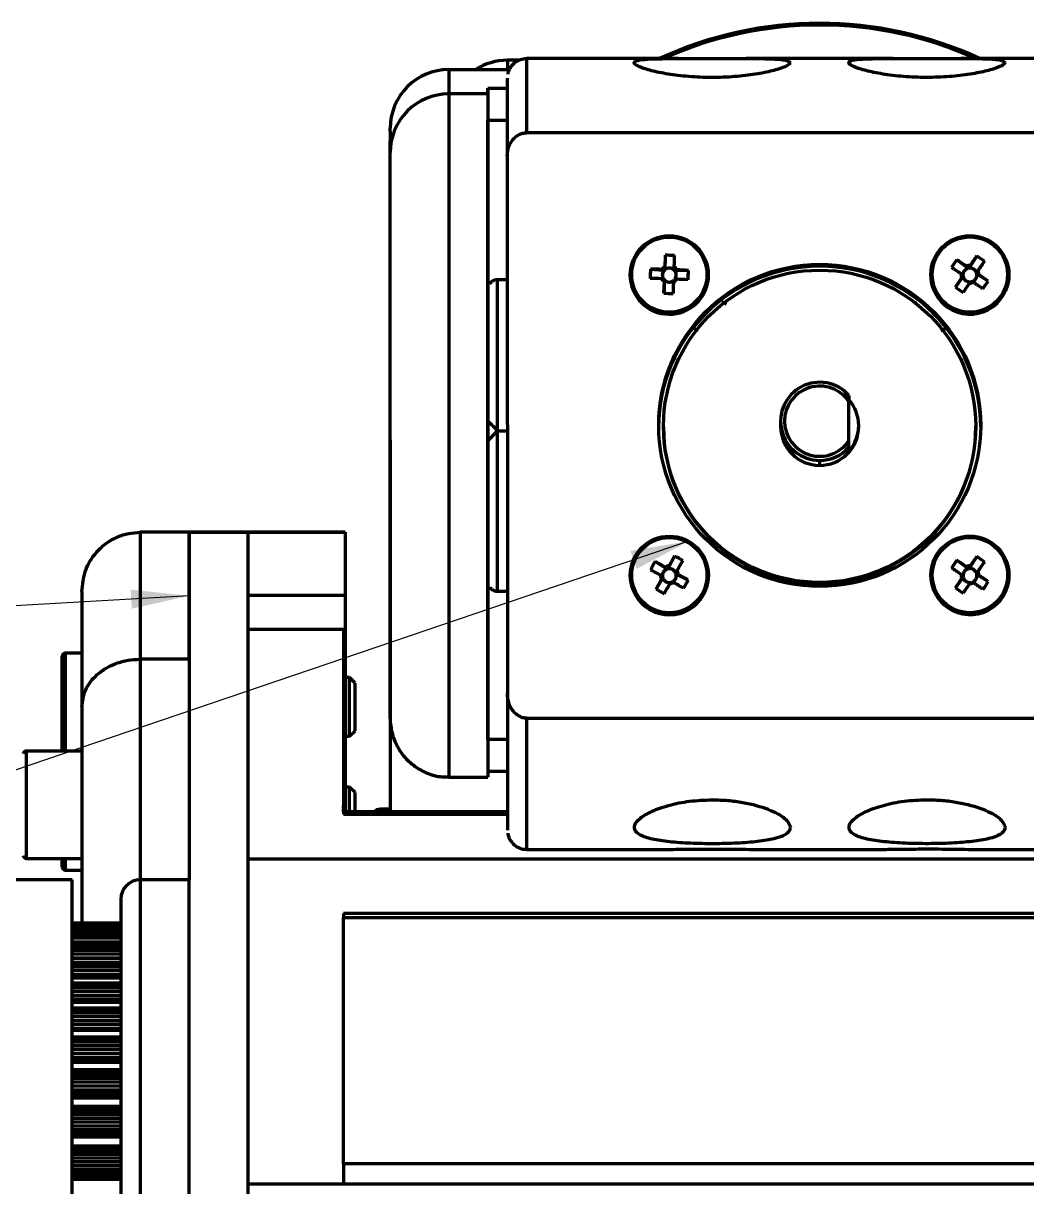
# Model space of a CAD drawing. Header units: millimetres. Extents: x -419 to 9215, y 1224 to 3301.
# Drawn here: x 297.1 to 354.2, y 1873.6 to 1939.8 of the extents above; entities that cross this region are included whole.
import ezdxf

# ---------------------------------------------------------------- set-up
doc = ezdxf.new("R2010")
doc.units = ezdxf.units.MM
doc.layers.add('0.3mm', color=240, linetype='Continuous', lineweight=30)
doc.layers.add('0.7mm', color=7, linetype='Continuous', lineweight=70)
doc.styles.get("Standard").update_dxf_attribs({"font": 'arial.ttf'})
doc.dimstyles.new('SLDDIMSTYLE0', dxfattribs={"dimtxt": 0.18, "dimasz": 3.302, "dimexe": 0, "dimexo": 0.0625, "dimgap": 0, "dimtad": 0, "dimtih": 1, "dimtoh": 1, "dimdec": 0, "dimrnd": 1e-09, "dimzin": 0, "dimdsep": 46, "dimtxsty": 'Standard', "dimsah": 1, "dimcen": 0.09, "dimadec": 0, "dimazin": 0, "dimtfac": 3.302, "dimtdec": 0, "dimtofl": 0, "dimtmove": 0, "dimatfit": 3, "dimfxl": 1, "dimfrac": 2, "dimtolj": 1, "dimtzin": 0, "dimarcsym": 0})

msp = doc.modelspace()

# ---------------------------------------------------------------- linework, layer by layer
at = {"layer": '0.7mm', "color": 7, "linetype": 'Continuous', "lineweight": 70}
for p, q in [((325.293, 1937.665), (324.612, 1937.665)), ((334.358, 1937.761), (325.717, 1937.759)), ((346.58, 1937.764), (338.201, 1937.762)), ((356.828, 1937.767), (350.424, 1937.766)), ((321.273, 1937.134), (324.721, 1937.135)), ((321.273, 1937.134), (321.273, 1935.75)), ((323.495, 1935.751), (321.273, 1935.75)), ((323.495, 1935.751), (323.495, 1936.086)), ((317.94, 1933.622), (317.94, 1933.801)), ((317.94, 1933.622), (317.94, 1933.079)), ((356.829, 1933.545), (325.718, 1933.536)), ((317.94, 1932.416), (317.94, 1933.079)), ((324.607, 1932.235), (324.615, 1901.626)), ((333.603, 1926.567), (333.578, 1925.827)), ((350.201, 1926.313), (350.778, 1925.876)), ((351.328, 1926.526), (350.936, 1925.906)), ((332.763, 1925.786), (333.461, 1925.717)), ((333.461, 1925.717), (333.455, 1925.559)), ((333.461, 1925.717), (333.549, 1925.714)), ((333.575, 1925.738), (333.578, 1925.827)), ((333.737, 1925.821), (333.578, 1925.827)), ((334.111, 1925.808), (333.952, 1925.813)), ((334.132, 1925.694), (334.22, 1925.691)), ((334.215, 1925.532), (334.22, 1925.691)), ((334.918, 1925.709), (334.22, 1925.691)), ((350.778, 1925.876), (350.689, 1925.745)), ((350.778, 1925.876), (350.851, 1925.827)), ((350.886, 1925.833), (350.936, 1925.906)), ((351.067, 1925.817), (350.936, 1925.906)), ((351.377, 1925.606), (351.245, 1925.696)), ((324.609, 1925.17), (324.054, 1925.17)), ((331.609, 1925.458), (331.609, 1925.43)), ((333.448, 1925.343), (333.443, 1925.215)), ((333.527, 1924.414), (333.551, 1925.067)), ((333.551, 1925.067), (333.554, 1925.156)), ((333.551, 1925.067), (333.71, 1925.062)), ((333.925, 1925.054), (334.083, 1925.049)), ((334.203, 1925.189), (334.207, 1925.317)), ((336.052, 1925.353), (336.053, 1925.432)), ((336.053, 1925.432), (336.053, 1925.46)), ((348.72, 1925.463), (348.72, 1925.435)), ((350.115, 1924.745), (350.508, 1925.278)), ((350.568, 1925.567), (350.478, 1925.436)), ((350.508, 1925.278), (350.558, 1925.352)), ((350.508, 1925.278), (350.639, 1925.189)), ((350.817, 1925.068), (350.949, 1924.978)), ((351.127, 1925.039), (351.196, 1925.139)), ((351.317, 1925.318), (351.406, 1925.449)), ((351.333, 1925.499), (351.406, 1925.449)), ((351.983, 1925.1), (351.406, 1925.449)), ((353.165, 1925.437), (353.164, 1925.465)), ((344.055, 1918.587), (344.055, 1918.352)), ((344.056, 1915.414), (344.055, 1918.352)), ((344.056, 1916.02), (344.055, 1918.23)), ((340.167, 1917.116), (340.167, 1916.83)), ((324.056, 1916.584), (324.611, 1916.584)), ((333.5, 1916.827), (333.5, 1916.775)), ((344.611, 1916.831), (344.611, 1916.883)), ((351.278, 1916.782), (351.278, 1916.834)), ((317.945, 1916.064), (317.945, 1894.891)), ((344.056, 1915.414), (344.056, 1915.649)), ((342.39, 1914.896), (342.39, 1914.609)), ((306.5, 1910.803), (303.695, 1910.803)), ((303.723, 1903.576), (303.723, 1910.8)), ((306.5, 1910.8), (303.723, 1910.8)), ((309.834, 1910.803), (306.5, 1910.803)), ((306.5, 1910.8), (306.5, 1910.803)), ((306.5, 1903.576), (306.5, 1910.8)), ((306.5, 1910.8), (309.834, 1910.8)), ((306.5, 1910.8), (306.5, 1891.031)), ((315.389, 1910.803), (309.834, 1910.803)), ((309.834, 1910.8), (309.834, 1910.803)), ((309.834, 1910.8), (309.834, 1857.364)), ((309.834, 1910.8), (315.389, 1910.8)), ((309.834, 1910.8), (309.834, 1907.232)), ((315.389, 1910.803), (315.389, 1910.8)), ((315.389, 1910.8), (315.389, 1907.232)), ((333.026, 1909.138), (333.635, 1908.753)), ((334.131, 1909.448), (333.789, 1908.796)), ((350.206, 1909.21), (350.783, 1908.774)), ((351.333, 1909.424), (350.94, 1908.803)), ((333.452, 1908.427), (333.374, 1908.288)), ((333.635, 1908.753), (333.557, 1908.615)), ((333.635, 1908.753), (333.712, 1908.71)), ((333.746, 1908.719), (333.789, 1908.796)), ((333.928, 1908.719), (333.789, 1908.796)), ((334.254, 1908.535), (334.116, 1908.613)), ((334.22, 1908.243), (334.298, 1908.381)), ((334.221, 1908.425), (334.298, 1908.381)), ((334.906, 1908.083), (334.298, 1908.381)), ((348.725, 1908.36), (348.725, 1908.332)), ((350.572, 1908.464), (350.483, 1908.333)), ((350.783, 1908.774), (350.694, 1908.642)), ((350.783, 1908.774), (350.856, 1908.724)), ((350.891, 1908.73), (350.94, 1908.803)), ((351.072, 1908.714), (350.94, 1908.803)), ((351.381, 1908.503), (351.25, 1908.593)), ((351.338, 1908.396), (351.411, 1908.346)), ((353.169, 1908.334), (353.169, 1908.362)), ((331.614, 1908.356), (331.614, 1908.328)), ((333.076, 1907.569), (333.417, 1908.134)), ((333.417, 1908.134), (333.461, 1908.211)), ((333.417, 1908.134), (333.556, 1908.056)), ((333.744, 1907.951), (333.882, 1907.873)), ((334.056, 1907.951), (334.114, 1908.055)), ((336.058, 1908.329), (336.058, 1908.357)), ((342.392, 1907.946), (342.392, 1907.894)), ((350.12, 1907.642), (350.513, 1908.175)), ((350.513, 1908.175), (350.563, 1908.249)), ((350.513, 1908.175), (350.644, 1908.086)), ((350.822, 1907.965), (350.954, 1907.875)), ((351.132, 1907.936), (351.2, 1908.037)), ((351.322, 1908.215), (351.411, 1908.346)), ((351.988, 1907.997), (351.411, 1908.346)), ((300.389, 1907.429), (300.389, 1900.863)), ((309.834, 1907.232), (315.389, 1907.232)), ((315.389, 1907.232), (315.389, 1894.891)), ((324.058, 1907.447), (324.614, 1907.448)), ((309.834, 1905.295), (315.278, 1905.295)), ((315.278, 1905.295), (315.278, 1894.75)), ((299.278, 1903.571), (299.278, 1903.754)), ((300.389, 1903.921), (299.445, 1903.921)), ((299.278, 1898.354), (299.278, 1903.571)), ((306.5, 1903.576), (303.723, 1903.576)), ((315.633, 1902.532), (315.389, 1902.532)), ((315.945, 1902.22), (315.633, 1902.532)), ((315.633, 1902.426), (315.633, 1902.532)), ((315.633, 1899.199), (315.633, 1902.426)), ((315.945, 1902.134), (315.945, 1902.22)), ((315.945, 1899.51), (315.945, 1902.134)), ((300.389, 1900.863), (300.389, 1888.549)), ((325.727, 1900.219), (356.838, 1900.228)), ((315.389, 1899.199), (315.633, 1899.199)), ((315.633, 1899.199), (315.945, 1899.51)), ((300.389, 1898.354), (297.223, 1898.354)), ((323.506, 1897.202), (323.506, 1896.866)), ((323.506, 1897.202), (324.617, 1897.202)), ((321.284, 1896.863), (323.506, 1896.864)), ((315.633, 1896.301), (315.389, 1896.301)), ((315.945, 1895.989), (315.633, 1896.301)), ((315.633, 1896.195), (315.633, 1896.301)), ((315.633, 1894.891), (315.633, 1896.195)), ((315.945, 1895.903), (315.945, 1895.989)), ((315.945, 1894.891), (315.945, 1895.903)), ((324.617, 1894.891), (315.278, 1894.891)), ((317.945, 1895.036), (317.389, 1895.036)), ((325.729, 1892.745), (333.141, 1892.747)), ((339.468, 1892.749), (345.363, 1892.751)), ((351.691, 1892.752), (356.84, 1892.754)), ((297.223, 1892.243), (300.389, 1892.243)), ((299.278, 1891.745), (299.278, 1892.243)), ((368.612, 1892.195), (309.834, 1892.195)), ((299.445, 1891.579), (300.389, 1891.579)), ((299.834, 1891.031), (289.834, 1891.031)), ((299.834, 1802.142), (299.834, 1891.031)), ((306.5, 1891.031), (303.723, 1891.031)), ((306.5, 1802.142), (306.5, 1891.031)), ((302.612, 1889.92), (302.612, 1803.253)), ((302.612, 1888.549), (299.834, 1888.549)), ((302.612, 1888.545), (299.834, 1888.545)), ((302.612, 1888.526), (299.834, 1888.526)), ((368.612, 1889.097), (315.278, 1889.097)), ((315.278, 1889.097), (315.278, 1888.885)), ((315.278, 1888.885), (368.612, 1888.885)), ((315.278, 1874.865), (315.278, 1888.885)), ((302.612, 1888.483), (299.834, 1888.483)), ((302.612, 1888.432), (299.834, 1888.432)), ((302.612, 1888.372), (299.834, 1888.372)), ((302.612, 1888.347), (299.834, 1888.347)), ((302.612, 1888.298), (299.834, 1888.298)), ((302.612, 1888.231), (299.834, 1888.231)), ((302.612, 1888.145), (299.834, 1888.145)), ((302.612, 1888.058), (299.834, 1888.058)), ((302.612, 1887.942), (299.834, 1887.942)), ((302.612, 1887.91), (299.834, 1887.91)), ((302.612, 1887.857), (299.834, 1887.857)), ((302.612, 1887.787), (299.834, 1887.787)), ((302.612, 1887.699), (299.834, 1887.699)), ((302.612, 1887.482), (299.834, 1887.482)), ((302.612, 1887.429), (299.834, 1887.429)), ((302.612, 1887.427), (299.834, 1887.427)), ((302.612, 1887.256), (299.834, 1887.256)), ((302.612, 1887.218), (299.834, 1887.218)), ((302.612, 1887.16), (299.834, 1887.16)), ((302.612, 1887.088), (299.834, 1887.088)), ((302.612, 1887), (299.834, 1887)), ((302.612, 1886.784), (299.834, 1886.784)), ((302.612, 1886.561), (299.834, 1886.561)), ((302.612, 1886.554), (299.834, 1886.554)), ((302.612, 1886.545), (299.834, 1886.545)), ((302.612, 1886.32), (299.834, 1886.32)), ((302.612, 1886.276), (299.834, 1886.276)), ((302.612, 1886.214), (299.834, 1886.214)), ((302.612, 1886.139), (299.834, 1886.139)), ((302.612, 1886.051), (299.834, 1886.051)), ((302.612, 1885.837), (299.834, 1885.837)), ((302.612, 1885.614), (299.834, 1885.614)), ((302.612, 1885.432), (299.834, 1885.432)), ((302.612, 1885.417), (299.834, 1885.417)), ((302.612, 1885.138), (299.834, 1885.138)), ((302.612, 1885.089), (299.834, 1885.089)), ((302.612, 1885.024), (299.834, 1885.024)), ((302.612, 1884.947), (299.834, 1884.947)), ((302.612, 1884.859), (299.834, 1884.859)), ((302.612, 1884.648), (299.834, 1884.648)), ((302.612, 1884.427), (299.834, 1884.427)), ((302.612, 1884.204), (299.834, 1884.204)), ((302.612, 1884.071), (299.834, 1884.071)), ((302.612, 1884.049), (299.834, 1884.049)), ((302.612, 1883.72), (299.834, 1883.72)), ((302.612, 1883.665), (299.834, 1883.665)), ((302.612, 1883.596), (299.834, 1883.596)), ((302.612, 1883.518), (299.834, 1883.518)), ((302.612, 1883.431), (299.834, 1883.431)), ((302.612, 1883.225), (299.834, 1883.225)), ((302.612, 1883.006), (299.834, 1883.006)), ((302.612, 1882.784), (299.834, 1882.784)), ((302.612, 1882.556), (299.834, 1882.556)), ((302.612, 1882.479), (299.834, 1882.479)), ((302.612, 1882.451), (299.834, 1882.451)), ((302.612, 1882.072), (299.834, 1882.072)), ((302.612, 1882.012), (299.834, 1882.012)), ((302.612, 1881.94), (299.834, 1881.94)), ((302.612, 1881.862), (299.834, 1881.862)), ((302.612, 1881.777), (299.834, 1881.777)), ((302.612, 1881.576), (299.834, 1881.576)), ((302.612, 1881.361), (299.834, 1881.361)), ((302.612, 1881.14), (299.834, 1881.14)), ((302.612, 1880.911), (299.834, 1880.911)), ((302.612, 1880.716), (299.834, 1880.716)), ((302.612, 1880.669), (299.834, 1880.669)), ((302.612, 1880.665), (299.834, 1880.665)), ((302.612, 1880.631), (299.834, 1880.631)), ((302.612, 1880.205), (299.834, 1880.205)), ((302.612, 1880.14), (299.834, 1880.14)), ((302.612, 1880.067), (299.834, 1880.067)), ((302.612, 1879.988), (299.834, 1879.988)), ((302.612, 1879.905), (299.834, 1879.905)), ((302.612, 1879.711), (299.834, 1879.711)), ((302.612, 1879.501), (299.834, 1879.501)), ((302.612, 1879.283), (299.834, 1879.283)), ((302.612, 1879.055), (299.834, 1879.055)), ((302.612, 1878.856), (299.834, 1878.856)), ((302.612, 1878.677), (299.834, 1878.677)), ((302.612, 1878.652), (299.834, 1878.652)), ((302.612, 1878.641), (299.834, 1878.641)), ((302.612, 1878.601), (299.834, 1878.601)), ((302.612, 1878.131), (299.834, 1878.131)), ((302.612, 1878.062), (299.834, 1878.062)), ((302.612, 1877.987), (299.834, 1877.987)), ((302.612, 1877.908), (299.834, 1877.908)), ((302.612, 1877.827), (299.834, 1877.827)), ((302.612, 1877.642), (299.834, 1877.642)), ((302.612, 1877.438), (299.834, 1877.438)), ((302.612, 1877.225), (299.834, 1877.225)), ((302.612, 1876.999), (299.834, 1876.999)), ((302.612, 1876.796), (299.834, 1876.796)), ((302.612, 1876.612), (299.834, 1876.612)), ((302.612, 1876.446), (299.834, 1876.446)), ((302.612, 1876.437), (299.834, 1876.437)), ((302.612, 1876.42), (299.834, 1876.42)), ((302.612, 1876.374), (299.834, 1876.374)), ((302.612, 1875.863), (299.834, 1875.863)), ((302.612, 1875.79), (299.834, 1875.79)), ((302.612, 1875.713), (299.834, 1875.713)), ((302.612, 1875.635), (299.834, 1875.635)), ((302.612, 1875.557), (299.834, 1875.557)), ((302.612, 1875.381), (299.834, 1875.381)), ((302.612, 1875.186), (299.834, 1875.186)), ((302.612, 1874.978), (299.834, 1874.978)), ((302.612, 1874.756), (299.834, 1874.756)), ((368.612, 1874.865), (315.278, 1874.865)), ((315.278, 1874.865), (315.278, 1873.697)), ((302.612, 1874.551), (299.834, 1874.551)), ((302.612, 1874.362), (299.834, 1874.362)), ((302.612, 1874.189), (299.834, 1874.189)), ((302.612, 1874.038), (299.834, 1874.038)), ((302.612, 1874.015), (299.834, 1874.015)), ((302.612, 1873.963), (299.834, 1873.963)), ((387.389, 1873.697), (309.834, 1873.697))]:
    msp.add_line(p, q, dxfattribs=at)
at = {"layer": '0.7mm', "color": 8, "linetype": 'Continuous', "lineweight": 70}
for p, q in [((324.612, 1937.665), (324.612, 1937.135)), ((323.495, 1936.086), (324.606, 1936.087)), ((323.496, 1934.25), (324.607, 1934.251)), ((337.091, 1923.783), (336.823, 1923.916)), ((347.922, 1923.903), (347.762, 1923.825)), ((335.205, 1922.42), (335.476, 1922.281)), ((349.295, 1922.283), (349.538, 1922.408)), ((299.445, 1903.921), (299.445, 1903.727)), ((299.445, 1903.727), (299.445, 1898.354)), ((303.723, 1891.031), (303.723, 1903.576)), ((324.616, 1899.012), (323.505, 1899.012)), ((297.223, 1898.354), (297.223, 1898.16)), ((297.223, 1898.16), (297.223, 1892.243)), ((315.284, 1894.891), (315.278, 1895.016)), ((315.278, 1894.75), (324.617, 1894.75)), ((317.389, 1894.891), (317.389, 1895.036)), ((299.445, 1892.243), (299.445, 1891.579)), ((303.723, 1802.142), (303.723, 1891.031))]:
    msp.add_line(p, q, dxfattribs=at)
at = {"layer": '0.7mm', "color": 8, "linetype": 'Continuous', "lineweight": 70, "flags": 128}
for points in [[(325.718, 1933.536), (325.717, 1934.988), (325.717, 1936.145), (325.717, 1936.997), (325.717, 1937.535), (325.717, 1937.753), (325.717, 1937.759)], [(321.273, 1935.75), (321.273, 1935.559), (321.273, 1935.065), (321.273, 1934.275), (321.274, 1933.202), (321.274, 1931.862), (321.274, 1930.277), (321.275, 1928.472), (321.275, 1926.475), (321.276, 1924.318), (321.277, 1922.034), (321.277, 1919.66), (321.278, 1917.233), (321.279, 1914.792), (321.279, 1912.374), (321.28, 1910.019), (321.28, 1907.762), (321.281, 1905.641), (321.282, 1903.687), (321.282, 1901.933), (321.283, 1900.405), (321.283, 1899.128), (321.283, 1898.122), (321.283, 1897.403), (321.284, 1896.982), (321.284, 1896.863)], [(324.056, 1916.584), (324.055, 1918.207), (324.055, 1919.765), (324.055, 1921.205), (324.054, 1922.479), (324.054, 1923.543), (324.054, 1924.36), (324.054, 1924.903), (324.054, 1925.153), (324.054, 1925.17)], [(324.058, 1907.447), (324.058, 1907.515), (324.058, 1907.865), (324.058, 1908.503), (324.058, 1909.407), (324.058, 1910.545), (324.057, 1911.88), (324.057, 1913.366), (324.056, 1914.952), (324.056, 1916.584)], [(325.729, 1892.745), (325.729, 1892.88), (325.729, 1893.337), (325.729, 1894.113), (325.728, 1895.202), (325.728, 1896.591), (325.728, 1898.269), (325.727, 1900.219)]]:
    msp.add_lwpolyline(points, dxfattribs=at)
at = {"layer": '0.7mm', "color": 7, "linetype": 'Continuous', "lineweight": 70, "flags": 128}
for points in [[(324.606, 1936.647), (324.606, 1936.641), (324.606, 1936.409), (324.606, 1935.845), (324.606, 1934.955), (324.607, 1933.747), (324.607, 1932.235)], [(323.495, 1936.086), (323.495, 1936.037), (323.495, 1935.904), (323.495, 1935.696), (323.495, 1935.431), (323.495, 1935.129), (323.495, 1934.816), (323.496, 1934.515), (323.496, 1934.25)], [(323.495, 1935.751), (323.495, 1935.56), (323.495, 1935.066), (323.495, 1934.276), (323.496, 1933.203), (323.496, 1931.863), (323.497, 1930.278), (323.497, 1928.473), (323.498, 1926.476), (323.498, 1924.318), (323.499, 1922.035), (323.499, 1919.661), (323.5, 1917.234), (323.501, 1914.792), (323.501, 1912.375), (323.502, 1910.019), (323.503, 1907.763), (323.503, 1905.641), (323.504, 1903.688), (323.504, 1901.933), (323.505, 1900.406), (323.505, 1899.129), (323.505, 1898.123), (323.506, 1897.404), (323.506, 1896.983), (323.506, 1896.866)], [(323.498, 1924.615), (323.498, 1926.758), (323.497, 1929.415), (323.496, 1931.922), (323.496, 1934.25)], [(317.949, 1900.196), (317.949, 1900.314), (317.949, 1900.729), (317.949, 1901.434), (317.949, 1902.416), (317.948, 1903.656), (317.948, 1905.133), (317.947, 1906.817), (317.947, 1908.678), (317.946, 1910.681), (317.946, 1912.789), (317.945, 1914.963), (317.945, 1917.161), (317.944, 1919.344), (317.943, 1921.47), (317.943, 1923.5), (317.942, 1925.396), (317.942, 1927.123), (317.941, 1928.648), (317.941, 1929.943), (317.941, 1930.984), (317.941, 1931.752), (317.94, 1932.233), (317.94, 1932.416)], [(323.5, 1916.685), (323.5, 1918.546), (323.499, 1920.35), (323.499, 1922.051), (323.498, 1923.603), (323.498, 1924.969), (323.498, 1926.113), (323.497, 1927.005), (323.497, 1927.622), (323.497, 1927.95), (323.497, 1927.978), (323.497, 1927.975)], [(323.498, 1925.053), (323.498, 1925.838), (323.498, 1926.794), (323.497, 1927.479), (323.497, 1927.874), (323.497, 1927.97), (323.497, 1927.764), (323.497, 1927.261), (323.498, 1926.474), (323.498, 1925.424), (323.498, 1924.139), (323.499, 1922.65), (323.499, 1920.997), (323.5, 1919.222), (323.5, 1917.372)], [(323.497, 1927.912), (323.497, 1927.708), (323.497, 1927.144), (323.498, 1926.303), (323.498, 1925.206), (323.498, 1924.679)], [(333.603, 1926.567), (333.6, 1926.488), (333.597, 1926.409), (333.594, 1926.329), (333.591, 1926.248), (333.588, 1926.167), (333.586, 1926.085), (333.583, 1926.003), (333.58, 1925.921)], [(334.113, 1925.902), (334.116, 1925.984), (334.119, 1926.066), (334.121, 1926.148), (334.124, 1926.229), (334.127, 1926.31), (334.13, 1926.39), (334.133, 1926.47), (334.136, 1926.549)], [(333.55, 1925.069), (333.547, 1924.986), (333.544, 1924.903), (333.541, 1924.821), (333.538, 1924.739), (333.535, 1924.657), (333.532, 1924.575), (333.529, 1924.494), (333.527, 1924.414)], [(334.06, 1924.395), (334.062, 1924.475), (334.065, 1924.556), (334.068, 1924.638), (334.071, 1924.72), (334.074, 1924.802), (334.077, 1924.884), (334.08, 1924.967), (334.083, 1925.05)], [(323.5, 1917.068), (323.5, 1918.625), (323.499, 1920.098), (323.499, 1921.434), (323.499, 1922.585), (323.498, 1923.509), (323.498, 1924.173), (323.498, 1924.552), (323.498, 1924.634), (323.498, 1924.614)], [(323.5, 1917.121), (323.5, 1918.652), (323.499, 1920.099), (323.499, 1921.414), (323.499, 1922.548), (323.498, 1923.463), (323.498, 1924.125), (323.498, 1924.512), (323.498, 1924.61), (323.498, 1924.415), (323.498, 1923.935), (323.499, 1923.186), (323.499, 1922.195), (323.499, 1920.996), (323.5, 1919.633), (323.5, 1918.152), (323.5, 1917.134)], [(323.5, 1917.372), (323.501, 1915.495), (323.501, 1913.639), (323.502, 1911.851), (323.502, 1910.18), (323.502, 1908.667), (323.503, 1907.351), (323.503, 1906.268), (323.503, 1905.445), (323.504, 1904.903), (323.504, 1904.657), (323.504, 1904.712), (323.504, 1905.068), (323.503, 1905.715), (323.503, 1906.636), (323.503, 1907.531)], [(323.503, 1908.003), (323.503, 1907.986), (323.503, 1908.055), (323.503, 1908.423), (323.502, 1909.076), (323.502, 1909.989), (323.502, 1911.132), (323.501, 1912.461), (323.501, 1913.93), (323.501, 1915.484), (323.5, 1917.068)], [(323.501, 1915.575), (323.501, 1915.618), (323.501, 1915.736), (323.5, 1915.913), (323.5, 1916.122), (323.5, 1916.331), (323.5, 1916.512), (323.5, 1916.636), (323.5, 1916.685)], [(323.503, 1908.003), (323.503, 1908.007), (323.503, 1908.201), (323.503, 1908.682), (323.502, 1909.431), (323.502, 1910.422), (323.502, 1911.62), (323.501, 1912.984), (323.501, 1914.465), (323.5, 1916.011)], [(323.504, 1904.642), (323.504, 1904.639), (323.504, 1904.909), (323.503, 1905.473), (323.503, 1906.314), (323.503, 1907.411), (323.502, 1908.737), (323.502, 1910.258), (323.502, 1911.933), (323.501, 1913.721), (323.501, 1915.575)], [(323.505, 1899.012), (323.505, 1901.394), (323.504, 1903.947), (323.503, 1906.641), (323.503, 1907.991)], [(323.503, 1907.918), (323.503, 1907.648), (323.503, 1906.504), (323.503, 1905.612), (323.504, 1904.995), (323.504, 1904.748)], [(324.615, 1901.626), (324.616, 1899.603), (324.617, 1897.86), (324.617, 1896.414), (324.617, 1895.28), (324.618, 1894.472), (324.618, 1893.996), (324.618, 1893.856)], [(323.505, 1899.012), (323.505, 1898.743), (323.505, 1898.439), (323.506, 1898.125), (323.506, 1897.827), (323.506, 1897.567), (323.506, 1897.367), (323.506, 1897.242), (323.506, 1897.202)], [(315.313, 1894.891), (315.31, 1894.903), (315.278, 1895.228)]]:
    msp.add_lwpolyline(points, dxfattribs=at)
at = {"layer": '0.7mm', "color": 7, "linetype": 'Continuous', "lineweight": 70}
for centre, radius in [((333.832, 1925.46), 2.221), ((333.832, 1925.465), 2.142), ((350.941, 1925.465), 2.222), ((350.942, 1925.47), 2.142), ((342.392, 1916.883), 9.164), ((342.389, 1916.834), 8.888), ((333.835, 1908.357), 2.222), ((333.835, 1908.362), 2.142), ((350.946, 1908.362), 2.222), ((350.946, 1908.367), 2.142)]:
    msp.add_circle(centre, radius, dxfattribs=at)
for centre, radius, start, end in [((342.389, 1918.109), 21.662, 65.14791, 114.88359), ((342.389, 1918.008), 21.662, 65.79691, 114.23459), ((324.612, 1934.332), 3.333, 90, 122.77275), ((321.274, 1933.801), 3.333, 90.0124, 180.0124), ((321.274, 1932.417), 3.333, 90.0124, 180.0124), ((333.608, 1919.16), 7.407, 85.91504, 90.0415), ((356.324, 1921.82), 7.594, 143.72748, 147.75089), ((279.716, 1820.888), 126.817, 55.94079, 56.23406), ((503.644, 1821.524), 185.001, 145.41867, 145.61931), ((347.344, 1920.197), 7.479, 53.72208, 57.80788), ((340.584, 1925.242), 7.84, 176.02793, 179.92465), ((330.066, 1819.768), 106.051, 88.19069, 88.54269), ((342.389, 1916.775), 9.167, 0.03648, 180.00275), ((333.831, 1925.485), 0.503, 119.99175, 145.93515), ((333.831, 1925.438), 0.395, 135.49971, 162.13585), ((333.831, 1925.437), 0.395, 130.42588, 135.50102), ((333.831, 1925.437), 0.395, 103.80184, 130.42466), ((333.831, 1925.437), 0.395, 72.15367, 103.80286), ((333.831, 1925.437), 0.395, 45.53016, 72.15452), ((333.831, 1925.437), 0.395, 40.45336, 45.52885), ((333.831, 1925.485), 0.503, 30.01852, 55.96369), ((333.831, 1925.438), 0.395, 13.81689, 40.45458), ((330.126, 1819.612), 106.206, 87.4142, 87.76587), ((327.043, 1925.721), 7.875, 356.03659, 359.91599), ((279.416, 1820.447), 126.817, 55.94079, 56.23406), ((350.942, 1925.442), 0.395, 129.90435, 161.57402), ((350.942, 1925.442), 0.395, 103.28246, 129.90509), ((350.942, 1925.49), 0.503, 87.78063, 113.71339), ((350.942, 1925.442), 0.395, 98.2105, 103.28353), ((350.942, 1925.442), 0.395, 71.59289, 98.21064), ((350.942, 1925.442), 0.395, 39.93564, 71.59432), ((350.943, 1925.442), 0.395, 13.29702, 39.9349), ((504.085, 1821.224), 185.001, 145.41867, 145.61931), ((350.943, 1925.49), 0.502, 357.77924, 23.73506), ((333.831, 1925.432), 2.222, 180.04423, 357.95753), ((330.047, 1819.236), 106.051, 88.19069, 88.54269), ((333.831, 1925.486), 0.503, 210.01852, 235.96369), ((333.831, 1925.438), 0.395, 162.13671, 193.81587), ((333.831, 1925.438), 0.395, 193.81689, 220.45458), ((333.831, 1925.438), 0.395, 220.45336, 225.52885), ((333.831, 1925.438), 0.395, 225.53016, 252.15452), ((333.831, 1925.438), 0.395, 252.15367, 283.80286), ((333.831, 1925.438), 0.395, 283.80184, 310.42466), ((333.831, 1925.486), 0.503, 299.99175, 325.93515), ((333.831, 1925.438), 0.395, 310.42588, 315.50102), ((333.831, 1925.438), 0.395, 315.49971, 342.13585), ((333.832, 1925.438), 0.395, 342.13671, 13.81587), ((330.108, 1819.079), 106.206, 87.4142, 87.76587), ((350.941, 1925.436), 2.221, 180.02707, 235.7714), ((350.942, 1925.437), 2.222, 235.75162, 0.00105), ((508.844, 1817.903), 191.338, 145.85883, 146.05501), ((350.942, 1925.49), 0.502, 177.77924, 203.73506), ((350.942, 1925.442), 0.395, 161.57545, 188.21821), ((350.942, 1925.442), 0.395, 188.21835, 193.29595), ((509.285, 1817.603), 191.338, 145.85883, 146.05501), ((350.942, 1925.442), 0.395, 193.29702, 219.9349), ((350.942, 1925.442), 0.395, 219.93564, 251.59432), ((350.942, 1925.443), 0.395, 251.59289, 278.21064), ((350.942, 1925.491), 0.503, 267.78063, 293.71339), ((350.942, 1925.443), 0.395, 278.2105, 283.28353), ((350.942, 1925.443), 0.395, 283.28246, 309.90509), ((277.815, 1817.978), 129.759, 55.30058, 55.5894), ((350.942, 1925.442), 0.395, 309.90435, 341.57402), ((350.943, 1925.442), 0.395, 341.57545, 8.21821), ((350.943, 1925.442), 0.395, 8.21835, 13.29595), ((278.115, 1818.418), 129.759, 55.30058, 55.5894), ((345.104, 1929.463), 8.147, 323.86402, 327.61434), ((334.089, 1932.786), 8.391, 266.1572, 269.79933), ((354.998, 1931.447), 8.292, 233.92239, 237.60757), ((342.389, 1917.118), 2.221, 41.40533, 270.01498), ((342.389, 1917.124), 1.999, 33.56606, 326.46541), ((342.391, 1916.882), 2.22, 318.58857, 41.44291), ((342.387, 1916.781), 8.887, 180.0359, 270.03104), ((342.388, 1916.831), 2.222, 180.03373, 270.03321), ((342.39, 1916.831), 2.222, 270.00066, 0.01085), ((342.391, 1916.781), 8.887, 270.00165, 0.00986), ((342.389, 1917.119), 2.223, 270.01279, 318.5883), ((339.542, 1905.173), 7.627, 148.67525, 152.6812), ((275.014, 1803.629), 120.406, 60.88734, 61.19639), ((518.836, 1804.518), 212.43, 150.39926, 150.57393), ((330.715, 1902.816), 7.46, 58.65365, 62.75015), ((519.301, 1804.257), 212.43, 150.39926, 150.57393), ((356.328, 1904.717), 7.594, 143.72748, 147.75089), ((279.721, 1803.785), 126.817, 55.94079, 56.23406), ((503.649, 1804.421), 185.001, 145.41867, 145.61931), ((347.348, 1903.094), 7.479, 53.72208, 57.80788), ((504.09, 1804.121), 185.001, 145.41867, 145.61931), ((274.753, 1803.164), 120.406, 60.88734, 61.19639), ((333.835, 1908.335), 0.395, 166.51571, 193.15867), ((333.836, 1908.335), 0.395, 134.84223, 166.51422), ((333.836, 1908.335), 0.395, 108.21825, 134.84274), ((333.836, 1908.382), 0.503, 92.71601, 118.64971), ((333.836, 1908.334), 0.395, 103.14625, 108.21947), ((333.836, 1908.334), 0.395, 76.5286, 103.14614), ((333.836, 1908.334), 0.395, 44.87372, 76.53008), ((333.836, 1908.335), 0.395, 18.2372, 44.87321), ((333.836, 1908.335), 0.395, 13.15857, 18.23598), ((333.836, 1908.335), 0.395, 346.51571, 13.15867), ((333.836, 1908.383), 0.502, 2.71984, 28.67471), ((273.883, 1801.481), 122.833, 60.21171, 60.51667), ((279.421, 1803.344), 126.817, 55.94079, 56.23406), ((350.947, 1908.387), 0.502, 177.77924, 203.73506), ((350.947, 1908.339), 0.395, 161.57545, 188.21821), ((350.947, 1908.339), 0.395, 129.90435, 161.57402), ((350.947, 1908.339), 0.395, 103.28246, 129.90509), ((350.947, 1908.387), 0.503, 87.78063, 113.71339), ((350.947, 1908.339), 0.395, 98.2105, 103.28353), ((350.947, 1908.339), 0.395, 71.59289, 98.21064), ((350.947, 1908.339), 0.395, 39.93564, 71.59432), ((350.947, 1908.339), 0.395, 13.29702, 39.9349), ((350.947, 1908.339), 0.395, 341.57545, 8.21821), ((350.947, 1908.339), 0.395, 8.21835, 13.29595), ((350.947, 1908.387), 0.502, 357.77924, 23.73506), ((278.12, 1801.315), 129.759, 55.30058, 55.5894), ((333.835, 1908.329), 2.221, 180.02853, 240.70919), ((333.836, 1908.329), 2.222, 240.68648, 0.0029), ((525.503, 1800.698), 220.113, 150.78232, 150.9529), ((333.835, 1908.383), 0.502, 182.71984, 208.67471), ((333.836, 1908.335), 0.395, 193.15857, 198.23598), ((333.836, 1908.335), 0.395, 198.2372, 224.87321), ((525.968, 1800.437), 220.113, 150.78232, 150.9529), ((333.836, 1908.335), 0.395, 224.87372, 256.53008), ((333.836, 1908.335), 0.395, 256.5286, 283.14614), ((333.836, 1908.383), 0.503, 272.71601, 298.64971), ((333.836, 1908.335), 0.395, 283.14625, 288.21947), ((333.836, 1908.335), 0.395, 288.21825, 314.84274), ((273.622, 1801.016), 122.833, 60.21171, 60.51667), ((333.836, 1908.335), 0.395, 314.84223, 346.51422), ((327.711, 1911.819), 8.108, 328.79405, 332.56241), ((350.946, 1908.333), 2.221, 180.02707, 235.7714), ((350.947, 1908.334), 2.222, 235.75162, 0.00105), ((508.849, 1800.8), 191.338, 145.85883, 146.05501), ((350.947, 1908.339), 0.395, 188.21835, 193.29595), ((509.289, 1800.5), 191.338, 145.85883, 146.05501), ((350.947, 1908.339), 0.395, 193.29702, 219.9349), ((350.947, 1908.34), 0.395, 219.93564, 251.59432), ((350.947, 1908.34), 0.395, 251.59289, 278.21064), ((350.947, 1908.388), 0.503, 267.78063, 293.71339), ((350.947, 1908.34), 0.395, 278.2105, 283.28353), ((350.947, 1908.34), 0.395, 290.61889, 309.90563), ((277.82, 1800.875), 129.759, 55.30058, 55.5894), ((350.947, 1908.34), 0.395, 309.90435, 341.57402), ((345.108, 1912.36), 8.147, 323.86402, 327.61434), ((337.376, 1914.689), 8.318, 238.86495, 242.53885), ((355.003, 1914.344), 8.292, 233.92239, 237.60757), ((299.445, 1903.754), 0.167, 90, 180), ((297.223, 1898.187), 0.167, 90, 180), ((317.389, 1894.48), 0.556, 90, 132.39282), ((297.223, 1892.409), 0.167, 180, 270), ((299.445, 1891.745), 0.167, 180, 270), ((303.723, 1889.92), 1.111, 90, 180)]:
    msp.add_arc(centre, radius, start, end, dxfattribs=at)
for centre, major_axis, ratio, start_param, end_param in [((333.833, 1925.466), (0.007, 0.37), 0.932414, 5.950883, 6.586016), ((350.902, 1925.449), (-0.187, 0.314), 0.934845, 0.093087, 0.72822), ((350.97, 1925.462), (0.12, 0.348), 0.933346, 5.71665, 6.351783), ((333.782, 1925.419), (0.265, -0.241), 0.938186, 3.494088, 4.129221), ((333.829, 1925.368), (0.345, -0.005), 0.946494, 4.372896, 5.008029), ((333.88, 1925.415), (0.273, 0.231), 0.938678, 5.260749, 5.895881), ((350.915, 1925.381), (0.336, -0.087), 0.944902, 4.033454, 4.668587), ((350.983, 1925.394), (0.32, 0.145), 0.942653, 4.968792, 5.603924), ((333.793, 1908.338), (-0.201, 0.304), 0.935281, 0.131357, 0.76649), ((333.86, 1908.357), (0.103, 0.354), 0.933097, 5.753019, 6.388152), ((350.907, 1908.346), (-0.187, 0.314), 0.934845, 0.093087, 0.72822), ((350.974, 1908.359), (0.12, 0.348), 0.933346, 5.71665, 6.351783), ((333.812, 1908.271), (0.339, -0.075), 0.94531, 4.084229, 4.719362), ((333.879, 1908.29), (0.314, 0.158), 0.942062, 5.015681, 5.650814), ((350.919, 1908.278), (0.336, -0.087), 0.944902, 4.033454, 4.668587), ((350.987, 1908.291), (0.32, 0.145), 0.942653, 4.968792, 5.603924)]:
    msp.add_ellipse(centre, major_axis=major_axis, ratio=ratio, start_param=start_param, end_param=end_param, dxfattribs=at)
for points, knots in [([(325.703, 1937.745), (325.585, 1937.738), (325.354, 1937.725), (325.066, 1937.564), (324.859, 1937.37), (324.73, 1937.171), (324.66, 1937.007), (324.639, 1936.911), (324.632, 1936.877)], [0, 0, 0, 0, 0.2341831, 0.4590472, 0.6449728, 0.8020874, 0.9313605, 1, 1, 1, 1]), ([(340.717, 1937.529), (340.68, 1937.472), (340.605, 1937.358), (340.026, 1937.142), (339.156, 1936.931), (338.028, 1936.763), (336.739, 1936.676), (335.405, 1936.692), (334.156, 1936.805), (333.095, 1936.99), (332.309, 1937.206), (331.86, 1937.412), (331.782, 1937.58), (332.089, 1937.692), (332.766, 1937.747), (333.75, 1937.763), (334.951, 1937.76), (335.835, 1937.759), (336.272, 1937.758)], [0, 0, 0, 0, 0.06214, 0.125676, 0.187098, 0.25009, 0.313076, 0.374348, 0.437726, 0.499892, 0.562065, 0.625592, 0.686988, 0.749979, 0.813053, 0.874387, 0.937843, 1, 1, 1, 1]), ([(336.272, 1937.758), (336.856, 1937.76), (338.024, 1937.763), (339.495, 1937.761), (340.52, 1937.707), (340.651, 1937.588), (340.717, 1937.529)], [0, 0, 0, 0, 0.250039, 0.499978, 0.74998, 1, 1, 1, 1]), ([(352.939, 1937.532), (352.902, 1937.475), (352.827, 1937.361), (352.248, 1937.145), (351.378, 1936.935), (350.251, 1936.766), (348.962, 1936.679), (347.627, 1936.695), (346.378, 1936.809), (345.317, 1936.994), (344.531, 1937.209), (344.082, 1937.416), (344.004, 1937.583), (344.311, 1937.695), (344.989, 1937.751), (345.973, 1937.766), (347.173, 1937.763), (348.057, 1937.762), (348.495, 1937.761)], [0, 0, 0, 0, 0.06214, 0.125676, 0.187098, 0.25009, 0.313076, 0.374348, 0.437726, 0.499892, 0.562065, 0.625592, 0.686988, 0.749979, 0.813053, 0.874387, 0.937843, 1, 1, 1, 1]), ([(348.495, 1937.761), (349.078, 1937.763), (350.246, 1937.766), (351.717, 1937.765), (352.742, 1937.711), (352.873, 1937.591), (352.939, 1937.532)], [0, 0, 0, 0, 0.250039, 0.499978, 0.74998, 1, 1, 1, 1]), ([(324.607, 1932.235), (324.625, 1932.415), (324.657, 1932.733), (324.86, 1933.089), (325.071, 1933.306), (325.275, 1933.438), (325.493, 1933.521), (325.644, 1933.531), (325.718, 1933.536)], [0, 0, 0, 0, 0.283693, 0.50106, 0.634685, 0.761512, 0.882791, 1, 1, 1, 1]), ([(333.549, 1925.714), (333.536, 1925.719), (333.493, 1925.735), (333.45, 1925.752), (333.42, 1925.765), (333.415, 1925.767)], [0, 0, 0, 0, 0.290537, 0.88255, 1, 1, 1, 1]), ([(333.58, 1925.921), (333.58, 1925.914), (333.578, 1925.872), (333.577, 1925.813), (333.575, 1925.757), (333.575, 1925.738)], [0, 0, 0, 0, 0.11745, 0.709463, 1, 1, 1, 1]), ([(334.108, 1925.719), (334.108, 1925.738), (334.11, 1925.794), (334.111, 1925.854), (334.113, 1925.895), (334.113, 1925.902)], [0, 0, 0, 0, 0.2905366, 0.8825495, 1, 1, 1, 1]), ([(334.267, 1925.737), (334.262, 1925.735), (334.231, 1925.725), (334.188, 1925.71), (334.146, 1925.698), (334.132, 1925.694)], [0, 0, 0, 0, 0.11745, 0.709463, 1, 1, 1, 1]), ([(350.851, 1925.827), (350.84, 1925.839), (350.805, 1925.877), (350.769, 1925.917), (350.744, 1925.946), (350.74, 1925.95)], [0, 0, 0, 0, 0.2905366, 0.8825495, 1, 1, 1, 1]), ([(350.962, 1925.992), (350.959, 1925.986), (350.942, 1925.95), (350.917, 1925.898), (350.894, 1925.849), (350.886, 1925.833)], [0, 0, 0, 0, 0.11745, 0.709463, 1, 1, 1, 1]), ([(351.327, 1925.533), (351.335, 1925.549), (351.358, 1925.598), (351.383, 1925.65), (351.4, 1925.686), (351.403, 1925.692)], [0, 0, 0, 0, 0.290537, 0.88255, 1, 1, 1, 1]), ([(324.056, 1925.161), (324.027, 1925.163), (323.935, 1925.17), (323.798, 1925.114), (323.674, 1925.03), (323.623, 1924.962), (323.602, 1924.934)], [0, 0, 0, 0, 0.165317, 0.518813, 0.803505, 1, 1, 1, 1]), ([(333.396, 1925.234), (333.401, 1925.232), (333.431, 1925.22), (333.475, 1925.202), (333.517, 1925.187), (333.531, 1925.181)], [0, 0, 0, 0, 0.11745, 0.709463, 1, 1, 1, 1]), ([(333.554, 1925.156), (333.554, 1925.147), (333.552, 1925.119), (333.551, 1925.091), (333.55, 1925.072), (333.55, 1925.069)], [0, 0, 0, 0, 0.290537, 0.88255, 1, 1, 1, 1]), ([(334.083, 1925.05), (334.083, 1925.053), (334.084, 1925.072), (334.085, 1925.1), (334.087, 1925.128), (334.087, 1925.137)], [0, 0, 0, 0, 0.11745, 0.709463, 1, 1, 1, 1]), ([(334.113, 1925.161), (334.127, 1925.165), (334.169, 1925.178), (334.213, 1925.192), (334.243, 1925.202), (334.248, 1925.204)], [0, 0, 0, 0, 0.2905366, 0.8825495, 1, 1, 1, 1]), ([(350.44, 1925.51), (350.444, 1925.505), (350.469, 1925.477), (350.505, 1925.436), (350.54, 1925.398), (350.551, 1925.386)], [0, 0, 0, 0, 0.11745, 0.709463, 1, 1, 1, 1]), ([(350.558, 1925.352), (350.55, 1925.345), (350.526, 1925.324), (350.502, 1925.304), (350.485, 1925.29), (350.482, 1925.288)], [0, 0, 0, 0, 0.290537, 0.88255, 1, 1, 1, 1]), ([(350.923, 1924.988), (350.926, 1924.99), (350.943, 1925.004), (350.967, 1925.024), (350.991, 1925.045), (350.999, 1925.052)], [0, 0, 0, 0, 0.11745, 0.709463, 1, 1, 1, 1]), ([(351.033, 1925.058), (351.045, 1925.055), (351.079, 1925.045), (351.115, 1925.037), (351.14, 1925.031), (351.145, 1925.03)], [0, 0, 0, 0, 0.290537, 0.88255, 1, 1, 1, 1]), ([(351.445, 1925.471), (351.441, 1925.472), (351.416, 1925.477), (351.38, 1925.486), (351.345, 1925.496), (351.333, 1925.499)], [0, 0, 0, 0, 0.11745, 0.709463, 1, 1, 1, 1]), ([(344.055, 1918.23), (344.055, 1918.296), (344.055, 1918.418), (344.055, 1918.534), (344.055, 1918.587)], [0, 0, 0, 0, 0.549345, 1, 1, 1, 1]), ([(323.5, 1917.121), (323.503, 1917.121), (323.51, 1917.12), (323.57, 1917.069), (323.691, 1916.954), (323.868, 1916.778), (323.993, 1916.649), (324.056, 1916.584)], [0, 0, 0, 0, 0.1233911, 0.2477207, 0.4968404, 0.7481089, 1, 1, 1, 1]), ([(324.056, 1916.584), (323.987, 1916.513), (323.849, 1916.369), (323.673, 1916.187), (323.537, 1916.048), (323.513, 1916.024), (323.501, 1916.011)], [0, 0, 0, 0, 0.282393, 0.5638202, 0.7834595, 1, 1, 1, 1]), ([(344.056, 1915.649), (344.056, 1915.718), (344.056, 1915.84), (344.056, 1915.966), (344.056, 1916.02)], [0, 0, 0, 0, 0.570507, 1, 1, 1, 1]), ([(300.389, 1907.429), (300.43, 1907.83), (300.514, 1908.648), (301.095, 1909.581), (301.763, 1910.19), (302.387, 1910.543), (303.048, 1910.76), (303.5, 1910.787), (303.723, 1910.8)], [0, 0, 0, 0, 0.2302, 0.469454, 0.609182, 0.744009, 0.874188, 1, 1, 1, 1]), ([(333.712, 1908.71), (333.7, 1908.721), (333.663, 1908.756), (333.625, 1908.793), (333.599, 1908.819), (333.595, 1908.824)], [0, 0, 0, 0, 0.2905366, 0.8825495, 1, 1, 1, 1]), ([(333.812, 1908.885), (333.81, 1908.878), (333.795, 1908.841), (333.773, 1908.787), (333.753, 1908.736), (333.746, 1908.719)], [0, 0, 0, 0, 0.11745, 0.709463, 1, 1, 1, 1]), ([(334.211, 1908.458), (334.218, 1908.475), (334.238, 1908.526), (334.26, 1908.58), (334.275, 1908.618), (334.277, 1908.624)], [0, 0, 0, 0, 0.290537, 0.88255, 1, 1, 1, 1]), ([(334.338, 1908.407), (334.334, 1908.407), (334.307, 1908.411), (334.269, 1908.416), (334.233, 1908.422), (334.221, 1908.425)], [0, 0, 0, 0, 0.11745, 0.709463, 1, 1, 1, 1]), ([(350.445, 1908.407), (350.449, 1908.402), (350.474, 1908.374), (350.51, 1908.333), (350.545, 1908.295), (350.556, 1908.283)], [0, 0, 0, 0, 0.11745, 0.709463, 1, 1, 1, 1]), ([(350.856, 1908.724), (350.845, 1908.736), (350.81, 1908.774), (350.774, 1908.814), (350.749, 1908.843), (350.745, 1908.848)], [0, 0, 0, 0, 0.2905366, 0.8825495, 1, 1, 1, 1]), ([(350.966, 1908.89), (350.964, 1908.884), (350.947, 1908.847), (350.922, 1908.795), (350.898, 1908.746), (350.891, 1908.73)], [0, 0, 0, 0, 0.11745, 0.709463, 1, 1, 1, 1]), ([(351.331, 1908.43), (351.339, 1908.446), (351.363, 1908.495), (351.387, 1908.547), (351.404, 1908.584), (351.407, 1908.59)], [0, 0, 0, 0, 0.290537, 0.88255, 1, 1, 1, 1]), ([(351.449, 1908.368), (351.445, 1908.369), (351.42, 1908.375), (351.384, 1908.383), (351.349, 1908.393), (351.338, 1908.396)], [0, 0, 0, 0, 0.11745, 0.709463, 1, 1, 1, 1]), ([(333.334, 1908.359), (333.338, 1908.355), (333.364, 1908.328), (333.402, 1908.291), (333.439, 1908.256), (333.451, 1908.245)], [0, 0, 0, 0, 0.11745, 0.709463, 1, 1, 1, 1]), ([(333.461, 1908.211), (333.454, 1908.204), (333.433, 1908.181), (333.412, 1908.159), (333.397, 1908.144), (333.395, 1908.142)], [0, 0, 0, 0, 0.290537, 0.88255, 1, 1, 1, 1]), ([(333.86, 1907.881), (333.862, 1907.883), (333.877, 1907.898), (333.898, 1907.92), (333.919, 1907.943), (333.926, 1907.95)], [0, 0, 0, 0, 0.11745, 0.709463, 1, 1, 1, 1]), ([(333.959, 1907.96), (333.972, 1907.958), (334.008, 1907.951), (334.046, 1907.946), (334.073, 1907.942), (334.077, 1907.942)], [0, 0, 0, 0, 0.290537, 0.88255, 1, 1, 1, 1]), ([(350.563, 1908.249), (350.555, 1908.242), (350.531, 1908.221), (350.506, 1908.201), (350.489, 1908.187), (350.487, 1908.185)], [0, 0, 0, 0, 0.290537, 0.88255, 1, 1, 1, 1]), ([(350.927, 1907.885), (350.93, 1907.887), (350.947, 1907.901), (350.972, 1907.921), (350.996, 1907.942), (351.003, 1907.949)], [0, 0, 0, 0, 0.11745, 0.709463, 1, 1, 1, 1]), ([(351.038, 1907.955), (351.049, 1907.952), (351.084, 1907.942), (351.12, 1907.934), (351.145, 1907.928), (351.149, 1907.927)], [0, 0, 0, 0, 0.290537, 0.88255, 1, 1, 1, 1]), ([(323.607, 1907.684), (323.612, 1907.675), (323.649, 1907.612), (323.761, 1907.526), (323.914, 1907.452), (324.018, 1907.455), (324.056, 1907.457)], [0, 0, 0, 0, 0.0549917, 0.4149946, 0.7845545, 1, 1, 1, 1]), ([(300.389, 1900.863), (300.431, 1901.192), (300.514, 1901.848), (301.094, 1902.597), (301.75, 1903.075), (302.347, 1903.355), (303.01, 1903.541), (303.488, 1903.564), (303.723, 1903.576)], [0, 0, 0, 0, 0.250988, 0.501275, 0.63128, 0.751195, 0.877607, 1, 1, 1, 1]), ([(325.727, 1900.219), (325.651, 1900.225), (325.496, 1900.237), (325.273, 1900.331), (325.065, 1900.48), (324.856, 1900.721), (324.662, 1901.105), (324.632, 1901.438), (324.615, 1901.626)], [0, 0, 0, 0, 0.114507, 0.234258, 0.361613, 0.498461, 0.715222, 1, 1, 1, 1]), ([(317.962, 1899.935), (317.97, 1899.851), (318.002, 1899.498), (318.196, 1898.842), (318.652, 1898.082), (319.302, 1897.47), (320.054, 1897.067), (320.735, 1896.863), (321.155, 1896.886), (321.284, 1896.893)], [0, 0, 0, 0, 0.051182, 0.213779, 0.408627, 0.580667, 0.746333, 0.922476, 1, 1, 1, 1]), ([(340.729, 1894.005), (340.693, 1893.891), (340.62, 1893.66), (340.038, 1893.404), (339.15, 1893.222), (338.001, 1893.115), (336.697, 1893.07), (335.355, 1893.08), (334.102, 1893.147), (333.039, 1893.281), (332.266, 1893.492), (331.849, 1893.781), (331.808, 1894.139), (332.133, 1894.535), (332.804, 1894.932), (333.768, 1895.276), (334.957, 1895.527), (335.845, 1895.561), (336.284, 1895.578)], [0, 0, 0, 0, 0.062183, 0.125644, 0.186994, 0.25002, 0.31302, 0.37442, 0.437889, 0.499817, 0.562145, 0.62559, 0.686922, 0.750122, 0.813286, 0.874652, 0.938018, 1, 1, 1, 1]), ([(336.284, 1895.578), (336.58, 1895.57), (337.175, 1895.556), (338.307, 1895.4), (339.53, 1895.058), (340.531, 1894.517), (340.663, 1894.176), (340.729, 1894.005)], [0, 0, 0, 0, 0.12475, 0.250387, 0.499539, 0.750093, 1, 1, 1, 1]), ([(352.951, 1894.009), (352.915, 1893.894), (352.842, 1893.664), (352.26, 1893.407), (351.372, 1893.226), (350.223, 1893.118), (348.919, 1893.073), (347.577, 1893.084), (346.324, 1893.151), (345.261, 1893.284), (344.488, 1893.495), (344.072, 1893.785), (344.03, 1894.142), (344.355, 1894.539), (345.026, 1894.935), (345.99, 1895.279), (347.18, 1895.53), (348.067, 1895.564), (348.506, 1895.581)], [0, 0, 0, 0, 0.062183, 0.125644, 0.186994, 0.25002, 0.31302, 0.37442, 0.437889, 0.499817, 0.562145, 0.62559, 0.686922, 0.750122, 0.813286, 0.874652, 0.938018, 1, 1, 1, 1]), ([(348.506, 1895.581), (348.803, 1895.574), (349.398, 1895.559), (350.53, 1895.403), (351.752, 1895.061), (352.753, 1894.52), (352.885, 1894.179), (352.951, 1894.009)], [0, 0, 0, 0, 0.12475, 0.250387, 0.499539, 0.750093, 1, 1, 1, 1]), ([(324.636, 1893.68), (324.653, 1893.598), (324.687, 1893.433), (324.833, 1893.176), (325.071, 1892.937), (325.392, 1892.769), (325.622, 1892.762), (325.723, 1892.759)], [0, 0, 0, 0, 0.159527, 0.324727, 0.561193, 0.806446, 1, 1, 1, 1]), ([(333.141, 1892.75), (333.349, 1892.75), (333.871, 1892.751), (334.972, 1892.771), (335.85, 1892.774), (336.285, 1892.776)], [0, 0, 0, 0, 0.250652, 0.629226, 1, 1, 1, 1]), ([(336.285, 1892.776), (336.855, 1892.774), (337.996, 1892.771), (339.126, 1892.739), (339.456, 1892.75), (339.468, 1892.75)], [0, 0, 0, 0, 0.490492, 0.980878, 1, 1, 1, 1]), ([(345.363, 1892.753), (345.571, 1892.753), (346.093, 1892.754), (347.194, 1892.774), (348.072, 1892.778), (348.507, 1892.779)], [0, 0, 0, 0, 0.250652, 0.629226, 1, 1, 1, 1]), ([(348.507, 1892.779), (349.077, 1892.778), (350.218, 1892.775), (351.348, 1892.743), (351.678, 1892.753), (351.691, 1892.754)], [0, 0, 0, 0, 0.490492, 0.980878, 1, 1, 1, 1])]:
    msp.add_open_spline(points, degree=3, knots=knots, dxfattribs=at)

# ---------------------------------------------------------------- leaders
at = {"layer": '0.3mm'}
for points in [[(334.924, 1910.293), (244.685, 1879.622)], [(306.5, 1907.188), (244.933, 1903.59)], [(378, 1873.736), (244.899, 1822.371)]]:
    msp.add_leader(points, dimstyle='SLDDIMSTYLE0', dxfattribs=at)

doc.saveas('drawing.dxf')
